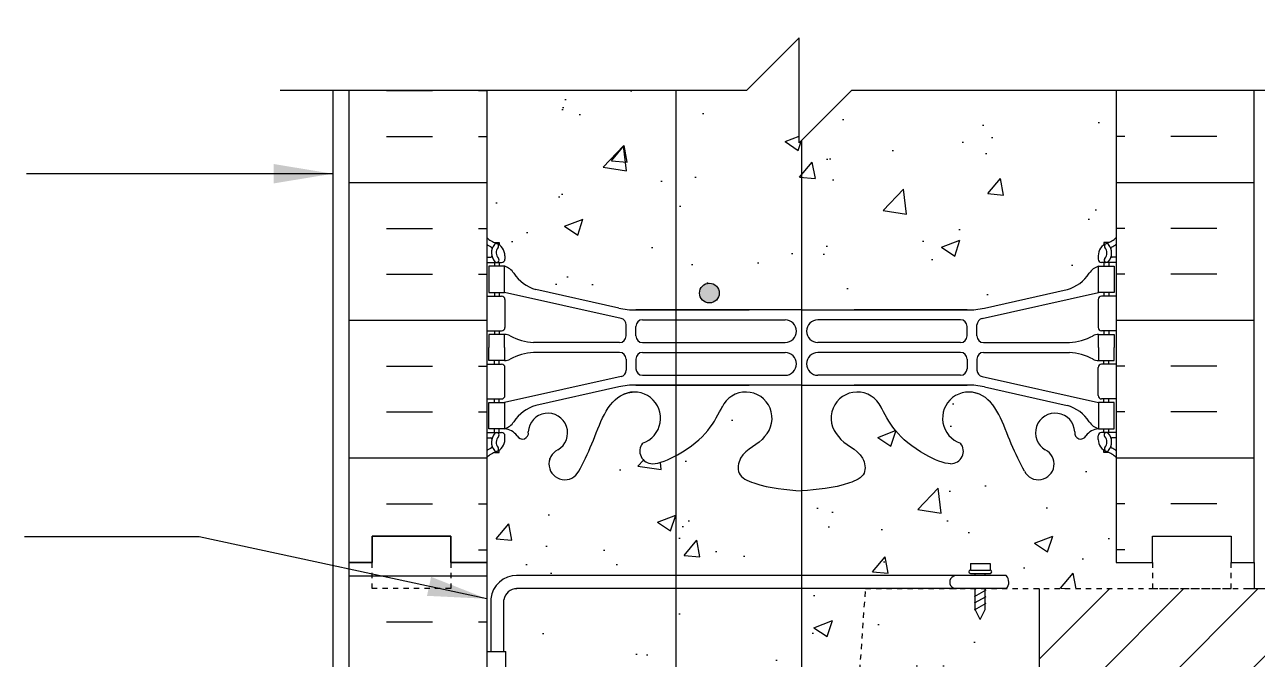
# Model space of a CAD drawing. Header units: inches. Extents: x 98 to 210, y 121 to 199.
# Drawn here: x 167.23 to 190.72, y 171 to 183.1 of the extents above; entities that cross this region are included whole.
import ezdxf

# ---------------------------------------------------------------- set-up
doc = ezdxf.new("R2010")
doc.units = ezdxf.units.IN
doc.header["$LTSCALE"] = 0.5
doc.header["$MEASUREMENT"] = 0
doc.linetypes.add('DASHED2', pattern=[0.375, 0.25, -0.125])
doc.linetypes.add('HIDDEN2', pattern=[0.1875, 0.125, -0.0625])
for name, color, linetype in [('HATCH', 12, 'Continuous'), ('Hidden2', 12, 'HIDDEN2'), ('line25', 2, 'Continuous'), ('LINE3', 3, 'Continuous'), ('LINE50', 5, 'Continuous'), ('LINE9', 9, 'Continuous'), ('TEXT', 4, 'Continuous'), ('Web_Edge', 9, 'Continuous')]:
    doc.layers.add(name, color=color, linetype=linetype)
doc.styles.add('DIM', font='romans.shx', dxfattribs={"width": 0.7})
doc.dimstyles.new('ext_12', dxfattribs={"dimscale": 12, "dimtxt": 0.09375, "dimasz": 0.09375, "dimexe": 0.09375, "dimexo": 0.0625, "dimgap": 0.0625, "dimtad": 1, "dimdec": 1, "dimzin": 3, "dimdsep": 46, "dimlunit": 4, "dimtxsty": 'DIM', "dimcen": 0.09, "dimdle": 0.09375, "dimclrt": 4, "dimadec": 0, "dimazin": 0, "dimtfac": 1, "dimtdec": 1, "dimtmove": 2, "dimatfit": 3, "dimfxl": 1, "dimfrac": 2, "dimtolj": 1, "dimtzin": 0, "dimarcsym": 0})

msp = doc.modelspace()

# ---------------------------------------------------------------- hatches: boundary and pattern name
at = {"layer": 'HATCH'}
h = msp.add_hatch(dxfattribs=at)
h.set_pattern_fill('AR-CONC', color=256, scale=0.5)
h.set_pattern_definition([(50, (0, 0), (3.5863, -0.31376), [0.375, -4.125]), (355, (0, 0), (-0.693757, 3.76096), [0.3, -3.3]), (100.4514, (0.299, -0.026), (2.892544, 3.4472), [0.3187, -3.50571]), (46.1842, (0, 1), (5.33621, -0.8276), [0.5625, -6.1875]), (96.6356, (0.4447, 0.931), (4.67331, 4.87059), [0.47805, -5.25857]), (351.1842, (0, 1), (4.67331, 4.87059), [0.45, -4.95]), (21, (0.5, 0.75), (2.984535, -2.013094), [0.375, -4.125]), (326, (0.5, 0.75), (1.216577, 3.62575), [0.3, -3.3]), (71.4514, (0.7487, 0.5822), (4.20111, 1.612656), [0.3187, -3.50571]), (37.5, (0, 0), (0.060799, 1.664469), [0, -3.26, 0, -3.35, 0, -3.3125]), (7.5, (0, 0), (1.315348, 1.972059), [0, -1.91, 0, -3.185, 0, -1.2625]), (327.5, (-1.115, 0), (2.669112, -0.1127744), [0, -1.25, 0, -3.9, 0, -5.175]), (317.5, (-1.615, 0), (2.91593, 0.500525), [0, -1.625, 0, -2.59, 0, -3.675])])
edge = h.paths.add_edge_path()
edge.add_arc((188.006, 191.926), 0.517, 86.8807, 145)
edge.add_arc((187.333, 192.047), 0.305, 35, 145)
edge.add_arc((186.89, 192.087), 0.236, 35, 145)
edge.add_arc((186.296, 191.839), 0.554, 43.7294, 118.173)
edge.add_arc((185.773, 191.839), 0.554, 61.827, 136.2706)
edge.add_arc((185.179, 192.087), 0.236, 35, 145)
edge.add_arc((184.736, 192.047), 0.305, 35, 145)
edge.add_arc((184.062, 191.926), 0.517, 35, 93.1193)
edge.add_arc((184.006, 191.926), 0.517, 86.8807, 145)
edge.add_arc((183.333, 192.047), 0.305, 35, 145)
edge.add_arc((182.89, 192.087), 0.236, 35, 145)
edge.add_arc((182.296, 191.839), 0.554, 43.7294, 118.173)
edge.add_arc((181.773, 191.839), 0.554, 61.827, 136.2706)
edge.add_arc((181.179, 192.087), 0.236, 35, 145)
edge.add_arc((180.736, 192.047), 0.305, 35, 145)
edge.add_arc((180.062, 191.926), 0.517, 35, 145)
edge.add_arc((179.498, 192.123), 0.172, 35, 145)
edge.add_arc((178.91, 191.909), 0.546, 35, 145)
edge.add_arc((178.093, 191.963), 0.451, 35, 145)
edge.add_arc((177.376, 191.98), 0.423, 35, 145)
edge.add_arc((176.92, 192.145), 0.135, 35, 145)
edge.add_arc((176.404, 191.695), 0.665, 52.4676, 123.7755)
edge.add_line((176.034, 192.248), (176.034, 190.976))
edge.add_arc((176.38, 191.337), 0.5, 226.2109, 246.4218)
edge.add_line((176.18, 190.879), (176.27, 190.879))
edge.add_line((176.27, 190.879), (176.27, 190.837))
edge.add_arc((176.13, 190.63), 0.25, 0, 55.9442, ccw=False)
edge.add_line((176.38, 190.63), (176.38, 190.563))
edge.add_arc((176.318, 190.563), 0.0625, -90, 0, ccw=False)
edge.add_line((176.318, 190.5), (176.27, 190.5))
edge.add_line((176.27, 190.5), (176.27, 190.43))
edge.add_line((176.27, 190.43), (176.375, 190.43))
edge.add_arc((176.338, 190.78), 0.352, 276.1291, 321.5331)
edge.add_arc((176.715, 190.511), 0.113, -12.1844, 154.0569, ccw=False)
edge.add_arc((177.2, 190.507), 0.375, 182.9237, 419.8675)
edge.add_arc((177.52, 191.1), 0.3, 27.597, 243.9425, ccw=False)
edge.add_spline(control_points=[(177.786, 191.239), (177.872, 191.073), (178.125, 190.582), (178.32, 189.902), (178.645, 189.771)], knot_values=[0, 0, 0, 0, 0.579211, 1.703896, 1.703896, 1.703896, 1.703896], degree=3, periodic=0)
edge.add_spline(control_points=[(178.645, 189.771), (178.695, 189.751), (178.749, 189.739), (178.806, 189.73)], knot_values=[1.703896, 1.703896, 1.703896, 1.703896, 1.875321, 1.875321, 1.875321, 1.875321], degree=3, periodic=0)
edge.add_arc((178.847, 190.229), 0.5, 265.2926, 431.7937)
edge.add_arc((179.193, 190.853), 0.242, 90, 218.2327, ccw=False)
edge.add_spline(control_points=[(179.193, 191.095), (179.314, 191.097), (180.133, 190.746), (180.379, 190.299), (180.518, 190.019)], knot_values=[0.038125, 0.038125, 0.038125, 0.038125, 0.320663, 1.237398, 1.237398, 1.237398, 1.237398], degree=3, periodic=0)
edge.add_spline(control_points=[(180.527, 190), (180.524, 190.006), (180.521, 190.012), (180.518, 190.019)], knot_values=[1.237398, 1.237398, 1.237398, 1.237398, 1.258119, 1.258119, 1.258119, 1.258119], degree=3, periodic=0)
edge.add_arc((180.972, 190.229), 0.5, 208.0183, 404.1875)
edge.add_spline(control_points=[(181.33, 190.577), (181.223, 190.74), (180.863, 190.831), (180.786, 191.326), (181.334, 191.562), (181.738, 191.591), (182.034, 191.612)], knot_values=[0.229407, 0.229407, 0.229407, 0.229407, 0.844432, 1.128849, 1.464331, 2.389004, 2.389004, 2.389004, 2.389004], degree=3, periodic=0)
edge.add_spline(control_points=[(182.034, 191.612), (182.331, 191.591), (182.734, 191.562), (183.283, 191.326), (183.206, 190.831), (182.846, 190.74), (182.738, 190.577)], knot_values=[0.229407, 0.229407, 0.229407, 0.229407, 1.15408, 1.489562, 1.773979, 2.389004, 2.389004, 2.389004, 2.389004], degree=3, periodic=0)
edge.add_arc((183.097, 190.229), 0.5, 135.8125, 331.9817)
edge.add_spline(control_points=[(183.541, 190), (183.544, 190.006), (183.548, 190.012), (183.551, 190.019)], knot_values=[1.237398, 1.237398, 1.237398, 1.237398, 1.258119, 1.258119, 1.258119, 1.258119], degree=3, periodic=0)
edge.add_spline(control_points=[(183.551, 190.019), (183.69, 190.299), (183.935, 190.746), (184.755, 191.097), (184.876, 191.095)], knot_values=[0.038125, 0.038125, 0.038125, 0.038125, 0.95486, 1.237398, 1.237398, 1.237398, 1.237398], degree=3, periodic=0)
edge.add_arc((184.876, 190.853), 0.242, -38.2327, 90, ccw=False)
edge.add_arc((185.222, 190.229), 0.5, 108.2063, 274.7074)
edge.add_spline(control_points=[(185.263, 189.73), (185.32, 189.739), (185.374, 189.751), (185.424, 189.771)], knot_values=[1.703896, 1.703896, 1.703896, 1.703896, 1.875321, 1.875321, 1.875321, 1.875321], degree=3, periodic=0)
edge.add_spline(control_points=[(185.424, 189.771), (185.749, 189.902), (185.944, 190.582), (186.197, 191.073), (186.283, 191.239)], knot_values=[0, 0, 0, 0, 1.124685, 1.703896, 1.703896, 1.703896, 1.703896], degree=3, periodic=0)
edge.add_arc((186.548, 191.1), 0.3, -63.9425, 153.0565, ccw=False)
edge.add_arc((186.868, 190.507), 0.375, 120.1325, 357.0763)
edge.add_arc((187.354, 190.511), 0.113, 25.9431, 192.1844, ccw=False)
edge.add_arc((187.731, 190.78), 0.352, 218.4669, 263.8709)
edge.add_line((187.693, 190.43), (187.798, 190.43))
edge.add_line((187.798, 190.43), (187.798, 190.5))
edge.add_line((187.798, 190.5), (187.751, 190.5))
edge.add_arc((187.751, 190.563), 0.0625, 180, 270, ccw=False)
edge.add_line((187.688, 190.563), (187.688, 190.63))
edge.add_arc((187.938, 190.63), 0.25, 124.0558, 180, ccw=False)
edge.add_line((187.798, 190.837), (187.798, 190.879))
edge.add_line((187.798, 190.879), (187.888, 190.879))
edge.add_arc((187.688, 191.337), 0.5, 293.5782, 313.7891)
edge.add_line((188.034, 190.976), (188.034, 192.442))
h.paths.add_polyline_path([(187.888, 186.881), (187.798, 186.881), (187.798, 186.923, -0.249069), (187.688, 187.13), (187.688, 187.198, -0.414214), (187.751, 187.26), (187.798, 187.26), (187.798, 187.33), (187.693, 187.33, -0.155529), (187.518, 187.464, 0.180914), (187.1, 187.776), (185.519, 188.129, 0.054974), (185.192, 188.165), (182.034, 188.165), (178.876, 188.165, 0.054974), (178.55, 188.129), (176.969, 187.776, 0.180914), (176.551, 187.464, -0.155529), (176.375, 187.33), (176.27, 187.33), (176.27, 187.26), (176.318, 187.26, -0.414214), (176.38, 187.198), (176.38, 187.13, -0.249069), (176.27, 186.923), (176.27, 186.881), (176.18, 186.881, 0.088416), (176.034, 186.784), (176.034, 184.351), (180.99, 184.351), (181.99, 185.351), (181.99, 183.351), (182.99, 184.351), (188.034, 184.351), (188.034, 186.784, 0.088416)])
h.paths.add_polyline_path([(188.034, 181.851), (182.99, 181.851), (181.99, 180.851), (181.99, 182.851), (180.99, 181.851), (176.034, 181.851), (176.034, 179.044, 0.088416), (176.18, 178.946), (176.27, 178.946), (176.27, 178.905, -0.249069), (176.38, 178.697), (176.38, 178.63, -0.414214), (176.318, 178.567), (176.27, 178.567), (176.27, 178.497), (176.375, 178.497, -0.155529), (176.551, 178.363, 0.180914), (176.969, 178.052), (178.55, 177.699, 0.054974), (178.876, 177.663), (182.034, 177.663), (185.192, 177.663, 0.054974), (185.519, 177.699), (187.1, 178.052, 0.180914), (187.518, 178.363, -0.155529), (187.693, 178.497), (187.798, 178.497), (187.798, 178.567), (187.751, 178.567, -0.414214), (187.688, 178.63), (187.688, 178.697, -0.249069), (187.798, 178.905), (187.798, 178.946), (187.888, 178.946, 0.088416), (188.034, 179.044)])
edge = h.paths.add_edge_path()
edge.add_arc((187.688, 174.49), 0.5, 46.2109, 66.4218)
edge.add_line((187.888, 174.949), (187.798, 174.949))
edge.add_line((187.798, 174.949), (187.798, 174.99))
edge.add_arc((187.938, 175.197), 0.25, 180, 235.9442, ccw=False)
edge.add_line((187.688, 175.197), (187.688, 175.265))
edge.add_arc((187.751, 175.265), 0.0625, 90, 180, ccw=False)
edge.add_line((187.751, 175.327), (187.798, 175.327))
edge.add_line((187.798, 175.327), (187.798, 175.397))
edge.add_line((187.798, 175.397), (187.693, 175.397))
edge.add_arc((187.731, 175.048), 0.352, 96.1291, 141.5331)
edge.add_arc((187.354, 175.316), 0.113, 167.8156, 334.0569, ccw=False)
edge.add_arc((186.868, 175.321), 0.375, 2.9237, 239.8675)
edge.add_arc((186.548, 174.727), 0.3, -152.403, 63.9425, ccw=False)
edge.add_spline(control_points=[(186.283, 174.588), (186.197, 174.755), (185.944, 175.245), (185.749, 175.926), (185.424, 176.057)], knot_values=[0, 0, 0, 0, 0.579211, 1.703896, 1.703896, 1.703896, 1.703896], degree=3, periodic=0)
edge.add_spline(control_points=[(185.424, 176.057), (185.374, 176.076), (185.32, 176.089), (185.263, 176.097)], knot_values=[1.703896, 1.703896, 1.703896, 1.703896, 1.875321, 1.875321, 1.875321, 1.875321], degree=3, periodic=0)
edge.add_arc((185.222, 175.599), 0.5, 85.2926, 251.7937)
edge.add_arc((184.876, 174.974), 0.242, -90, 38.2327, ccw=False)
edge.add_spline(control_points=[(184.876, 174.732), (184.755, 174.73), (183.935, 175.082), (183.69, 175.529), (183.551, 175.809)], knot_values=[0.038125, 0.038125, 0.038125, 0.038125, 0.320663, 1.237398, 1.237398, 1.237398, 1.237398], degree=3, periodic=0)
edge.add_arc((183.097, 175.599), 0.5, 24.819, 224.1875)
edge.add_spline(control_points=[(182.738, 175.251), (182.846, 175.088), (183.206, 174.997), (183.283, 174.501), (182.734, 174.266), (182.331, 174.237), (182.034, 174.216)], knot_values=[0.229407, 0.229407, 0.229407, 0.229407, 0.844432, 1.128849, 1.464331, 2.389004, 2.389004, 2.389004, 2.389004], degree=3, periodic=0)
edge.add_spline(control_points=[(182.034, 174.216), (181.738, 174.237), (181.334, 174.266), (180.786, 174.501), (180.863, 174.997), (181.223, 175.088), (181.33, 175.251)], knot_values=[0.229407, 0.229407, 0.229407, 0.229407, 1.15408, 1.489562, 1.773979, 2.389004, 2.389004, 2.389004, 2.389004], degree=3, periodic=0)
edge.add_arc((180.972, 175.599), 0.5, 315.8125, 515.181)
edge.add_spline(control_points=[(180.518, 175.809), (180.379, 175.529), (180.133, 175.082), (179.314, 174.73), (179.193, 174.732)], knot_values=[0.038125, 0.038125, 0.038125, 0.038125, 0.95486, 1.237398, 1.237398, 1.237398, 1.237398], degree=3, periodic=0)
edge.add_arc((179.193, 174.974), 0.242, 141.7673, 270, ccw=False)
edge.add_arc((178.847, 175.599), 0.5, 288.2063, 454.7074)
edge.add_spline(control_points=[(178.806, 176.097), (178.749, 176.089), (178.695, 176.076), (178.645, 176.057)], knot_values=[1.703896, 1.703896, 1.703896, 1.703896, 1.875321, 1.875321, 1.875321, 1.875321], degree=3, periodic=0)
edge.add_spline(control_points=[(178.645, 176.057), (178.32, 175.926), (178.125, 175.245), (177.872, 174.755), (177.786, 174.588)], knot_values=[0, 0, 0, 0, 1.124685, 1.703896, 1.703896, 1.703896, 1.703896], degree=3, periodic=0)
edge.add_arc((177.52, 174.727), 0.3, 116.0575, 333.0375, ccw=False)
edge.add_arc((177.2, 175.321), 0.375, 300.1325, 537.0763)
edge.add_arc((176.715, 175.316), 0.113, -154.0569, 12.1844, ccw=False)
edge.add_arc((176.338, 175.048), 0.352, 38.4669, 83.8709)
edge.add_line((176.375, 175.397), (176.27, 175.397))
edge.add_line((176.27, 175.397), (176.27, 175.327))
edge.add_line((176.27, 175.327), (176.318, 175.327))
edge.add_arc((176.318, 175.265), 0.0625, 0, 90, ccw=False)
edge.add_line((176.38, 175.265), (176.38, 175.197))
edge.add_arc((176.13, 175.197), 0.25, 304.0558, 360, ccw=False)
edge.add_line((176.27, 174.99), (176.27, 174.949))
edge.add_line((176.27, 174.949), (176.18, 174.949))
edge.add_arc((176.38, 174.49), 0.5, 113.5782, 133.7891)
edge.add_line((176.034, 174.851), (176.034, 172.851))
edge.add_line((176.034, 172.851), (176.034, 171.156))
edge.add_line((176.034, 171.156), (176.11, 171.156))
edge.add_line((176.11, 171.156), (176.11, 172.158))
edge.add_arc((176.606, 172.102), 0.499, 90.4562, 173.5797, ccw=False)
edge.add_line((176.602, 172.601), (185.346, 172.601))
edge.add_line((185.346, 172.601), (185.346, 172.641))
edge.add_line((185.346, 172.641), (185.252, 172.641))
edge.add_arc((185.252, 172.673), 0.0312, 90, 270, ccw=False)
edge.add_line((185.252, 172.704), (185.252, 172.829))
edge.add_line((185.252, 172.829), (185.627, 172.829))
edge.add_line((185.627, 172.829), (185.627, 172.704))
edge.add_arc((185.627, 172.673), 0.0312, -90, 90, ccw=False)
edge.add_line((185.627, 172.641), (185.533, 172.641))
edge.add_line((185.533, 172.641), (185.533, 172.601))
edge.add_line((185.533, 172.601), (185.936, 172.601))
edge.add_arc((185.799, 172.475), 0.186, -41.8195, 42.6425, ccw=False)
edge.add_line((185.938, 172.351), (188.722, 172.351))
edge.add_line((188.722, 172.351), (188.722, 172.851))
edge.add_line((188.722, 172.851), (188.034, 172.851))
edge.add_line((188.034, 172.851), (188.034, 174.851))
h.paths.add_polyline_path([(183.255, 172.351), (176.603, 172.351, 0.366745), (176.36, 172.14), (176.36, 171.156), (176.399, 171.156), (176.399, 169.956), (176.034, 169.956), (176.034, 169.206), (176.399, 169.206), (176.399, 168.006), (176.034, 168.006), (176.034, 167.256), (176.399, 167.256), (176.399, 166.056), (176.034, 166.056), (176.034, 165.306), (176.399, 165.306), (176.399, 164.384, -0.044691), (176.427, 164.351, -0.520567), (176.588, 164.351, -0.520567), (176.809, 164.351, -0.520567), (177.089, 164.351, -0.520567), (177.276, 164.351, -0.520567), (177.503, 164.351, -0.507124), (177.722, 164.351, -0.498871), (177.842, 164.337, -0.520567), (178.046, 164.337, -0.520567), (178.253, 164.337, -0.520567), (178.391, 164.337, -0.520567), (178.529, 164.337, -0.520567), (178.927, 164.337, -0.520567), (179.088, 164.337, -0.520567), (179.309, 164.337, -0.520567), (179.589, 164.337, -0.520567), (179.776, 164.337, -0.520567), (180.003, 164.337, -0.507124), (180.222, 164.337, -0.507124), (180.441, 164.337, -0.520567), (180.668, 164.337, -0.520567), (180.855, 164.337, -0.520567), (181.135, 164.337, -0.520567), (181.356, 164.337, -0.520567), (181.516, 164.337, -0.520567), (181.915, 164.337, -0.520567), (182.053, 164.337, -0.520567), (182.191, 164.337, -0.520567), (182.398, 164.337, -0.520567), (182.602, 164.337, -0.172189), (182.64, 164.37, -0.797051), (182.722, 164.726), (182.886, 167.07), (183.011, 168.857, 0.932515), (183.063, 169.603)])
h.paths.add_polyline_path([(186.562, 170.851), (186.562, 172.351), (185.533, 172.351), (185.533, 171.954), (185.439, 171.766), (185.346, 171.954), (185.346, 172.351), (183.255, 172.351), (183.063, 169.603, -0.932515), (183.011, 168.857), (182.886, 167.07), (184.331, 167.222, -0.559194)])
h.paths.add_polyline_path([(186.562, 170.851, 0.559194), (184.331, 167.222, 1.788289)])
h.paths.add_polyline_path([(188.034, 148.659, 0.088416), (187.888, 148.756), (187.798, 148.756), (187.798, 148.798, -0.249069), (187.688, 149.005), (187.688, 149.073, -0.414214), (187.751, 149.135), (187.798, 149.135), (187.798, 149.205), (187.693, 149.205, -0.168672), (187.507, 149.355, 0.17445), (187.1, 149.651), (185.519, 150.004, 0.054974), (185.192, 150.04), (182.034, 150.04), (178.876, 150.04, 0.054974), (178.55, 150.004), (176.969, 149.651, 0.17445), (176.561, 149.355, -0.168672), (176.375, 149.205), (176.27, 149.205), (176.27, 149.135), (176.318, 149.135, -0.414214), (176.38, 149.073), (176.38, 149.005, -0.249069), (176.27, 148.798), (176.27, 148.756), (176.18, 148.756, 0.088416), (176.034, 148.659), (176.034, 145.854), (180.691, 145.854), (181.691, 146.854), (181.691, 145.854), (181.691, 144.854), (182.691, 145.854), (188.034, 145.854)])
h = msp.add_hatch(dxfattribs=at)
h.set_pattern_fill('INSUL', color=256, scale=7, style=0)
h.set_pattern_definition([(0, (-2750.1272, -224.1582), (0, 2.625), []), (0, (-2750.1272, -223.2832), (0, 2.625), [0.875, -0.875]), (0, (-2750.1272, -222.4082), (0, 2.625), [0.875, -0.875])])
h.paths.add_polyline_path([(176.034, 181.851), (173.409, 181.851), (173.409, 172.851), (173.847, 172.851), (173.847, 173.351), (175.347, 173.351), (175.347, 172.851), (176.034, 172.851)])
h = msp.add_hatch(dxfattribs=at)
h.set_pattern_fill('INSUL', color=256, scale=7, style=0)
h.set_pattern_definition([(180, (3114.196, -224.1582), (0, 2.625), []), (180, (3114.196, -223.2832), (0, 2.625), [0.875, -0.875]), (180, (3114.196, -222.4082), (0, 2.625), [0.875, -0.875])])
h.paths.add_polyline_path([(190.659, 181.851), (188.034, 181.851), (188.034, 172.851), (188.722, 172.851), (188.722, 173.351), (190.222, 173.351), (190.222, 172.851), (190.659, 172.851)])
h = msp.add_hatch(dxfattribs=at)
h.set_pattern_fill('AR-CONC', color=256, scale=0.5, style=0)
h.paths.add_polyline_path([(178.234, 177.332), (178.234, 177.437), (178.234, 177.46, 0.414214), (177.734, 177.96), (177.159, 177.96, 0.414214), (176.534, 177.335), (176.534, 176.808, 0.549071), (177.068, 176.469), (177.946, 176.88, 0.291097)])
h = msp.add_hatch(dxfattribs=at)
h.set_pattern_fill('INSUL', color=256, scale=7, style=0)
h.set_pattern_definition([(0, (-2750.1272, -242.1582), (0, 2.625), []), (0, (-2750.1272, -241.2832), (0, 2.625), [0.875, -0.875]), (0, (-2750.1272, -240.4082), (0, 2.625), [0.875, -0.875])])
h.paths.add_polyline_path([(173.409, 154.851), (173.847, 154.851), (173.847, 155.351), (175.347, 155.351), (175.347, 154.851), (176.034, 154.851), (176.034, 172.851), (175.347, 172.851), (175.347, 173.351), (173.847, 173.351), (173.847, 172.851), (173.409, 172.851)])
h = msp.add_hatch(dxfattribs=at)
h.set_pattern_fill('ANSI31', color=256, scale=8, style=0)
h.paths.add_polyline_path([(192.562, 172.351), (190.562, 172.351), (186.562, 172.351), (186.562, 170.851, -1.788289), (184.331, 167.222), (182.886, 167.07), (182.722, 164.726, 1), (182.722, 164.351), (209.299, 164.351), (209.299, 169.812), (210.299, 170.812), (209.299, 170.812), (208.299, 170.812), (209.299, 171.812), (209.299, 172.351)])
h.paths.add_polyline_path([(202.062, 168.351, -1), (197.062, 168.351, -1)], flags=16)
h.paths.add_polyline_path([(208.562, 168.351, -1), (203.562, 168.351, -1)], flags=16)
h.paths.add_polyline_path([(195.562, 168.351, -1), (190.562, 168.351, -1)], flags=16)
at = {"layer": 'LINE3'}
h = msp.add_hatch(color=256, dxfattribs=at)
h.paths.add_polyline_path([(180.463, 178.02, 0.831395), (180.094, 178.02)])
h.paths.add_polyline_path([(180.466, 177.985, 0.045935), (180.463, 178.02), (180.094, 178.02, 0.045935), (180.091, 177.985, 1)])

# ---------------------------------------------------------------- linework, layer by layer
at = {"layer": 'Hidden2'}
for p, q in [((183.063, 169.603), (183.255, 172.351)), ((183.255, 172.351), (190.562, 172.351))]:
    msp.add_line(p, q, dxfattribs=at)
at = {"layer": 'line25'}
for p, q in [((176.034, 181.851), (176.034, 172.851)), ((188.034, 181.851), (188.034, 172.851)), ((176.034, 172.851), (176.034, 171.156)), ((190.659, 172.851), (190.659, 172.351)), ((186.562, 172.351), (186.562, 170.851)), ((190.562, 172.351), (192.562, 172.351)), ((176.034, 171.156), (176.034, 154.851)), ((176.034, 171.156), (176.399, 171.156)), ((176.399, 169.956), (176.399, 171.156))]:
    msp.add_line(p, q, dxfattribs=at)
at = {"layer": 'LINE3'}
for p, q in [((179.639, 181.851), (179.639, 145.854)), ((182.034, 180.895), (182.034, 164.357))]:
    msp.add_line(p, q, dxfattribs=at)
msp.add_circle((180.278, 177.985), 0.188, dxfattribs=at)
at = {"layer": 'LINE50'}
for p, q in [((173.409, 172.851), (173.409, 181.851)), ((173.409, 154.851), (173.409, 172.851))]:
    msp.add_line(p, q, dxfattribs=at)
for points in [[(188.034, 172.851), (188.722, 172.851), (188.722, 173.351), (190.222, 173.351), (190.222, 172.851), (190.659, 172.851), (190.659, 181.851)], [(176.034, 172.851), (175.347, 172.851), (175.347, 173.351), (173.847, 173.351), (173.847, 172.851), (173.409, 172.851)], [(173.409, 172.851), (173.847, 172.851), (173.847, 173.351), (175.347, 173.351), (175.347, 172.851), (176.034, 172.851)]]:
    msp.add_lwpolyline(points, dxfattribs=at)
at = {"layer": 'LINE9'}
for p, q in [((180.99, 181.851), (181.99, 182.851)), ((181.99, 180.851), (181.99, 182.851)), ((172.097, 181.851), (180.99, 181.851)), ((173.097, 181.851), (173.097, 145.854)), ((182.99, 181.851), (181.99, 180.851)), ((182.99, 181.851), (191.884, 181.851)), ((185.252, 172.829), (185.252, 172.704)), ((185.252, 172.829), (185.627, 172.829)), ((185.252, 172.704), (185.627, 172.704)), ((185.627, 172.829), (185.627, 172.704)), ((185.936, 172.601), (176.602, 172.601)), ((185.252, 172.641), (185.627, 172.641)), ((185.252, 172.641), (185.627, 172.641)), ((185.346, 172.601), (185.346, 172.641)), ((185.533, 172.601), (185.533, 172.641)), ((185.938, 172.351), (176.603, 172.351)), ((185.332, 172.336), (185.357, 172.351)), ((185.332, 172.203), (185.55, 172.329)), ((185.346, 171.954), (185.346, 172.351)), ((185.533, 171.954), (185.533, 172.351)), ((176.11, 172.158), (176.11, 171.156)), ((176.36, 171.156), (176.36, 172.14)), ((185.332, 172.078), (185.55, 172.204)), ((185.332, 171.945), (185.55, 172.072)), ((185.439, 171.766), (185.346, 171.954)), ((185.439, 171.766), (185.533, 171.954))]:
    msp.add_line(p, q, dxfattribs=at)
at = {"layer": 'LINE9', "linetype": 'DASHED2', "ltscale": 0.15}
for points in [[(175.347, 172.851), (175.347, 172.851), (175.347, 172.351), (173.847, 172.351), (173.847, 172.851), (173.847, 172.851)], [(175.347, 172.851), (175.347, 172.851), (175.347, 172.351), (173.847, 172.351), (173.847, 172.851), (173.847, 172.851)], [(188.722, 172.851), (188.722, 172.851), (188.722, 172.351), (190.222, 172.351), (190.222, 172.851), (190.222, 172.851)]]:
    msp.add_lwpolyline(points, dxfattribs=at)
at = {"layer": 'LINE9'}
for centre, radius, start, end in [((185.252, 172.673), 0.0312, 90, 270), ((185.627, 172.673), 0.0312, 270, 90), ((176.606, 172.102), 0.499, 89.3543, 173.5797), ((184.984, 172.476), 0.125, 89.3947, 270.6053), ((185.799, 172.475), 0.186, 318.1805, 42.6425), ((176.606, 172.102), 0.249, 89.3543, 171.2068)]:
    msp.add_arc(centre, radius, start, end, dxfattribs=at)
at = {"layer": 'Web_Edge'}
for p, q in [((176.18, 178.946), (176.27, 178.946)), ((176.27, 178.946), (176.27, 178.905)), ((187.888, 178.946), (187.798, 178.946)), ((187.798, 178.946), (187.798, 178.905)), ((176.034, 178.667), (176.112, 178.667)), ((176.38, 178.697), (176.38, 178.63)), ((187.688, 178.697), (187.688, 178.63)), ((188.034, 178.667), (187.956, 178.667)), ((176.034, 178.567), (176.318, 178.567)), ((176.18, 178.567), (176.18, 178.497)), ((176.27, 178.567), (176.27, 178.497)), ((188.034, 178.567), (187.751, 178.567)), ((187.798, 178.567), (187.798, 178.497)), ((187.888, 178.567), (187.888, 178.497)), ((176.034, 177.927), (176.318, 177.927)), ((176.18, 177.997), (176.18, 177.927)), ((176.27, 177.997), (176.27, 177.927)), ((178.593, 177.501), (176.375, 177.997)), ((176.38, 177.865), (176.38, 177.33)), ((178.55, 177.699), (176.969, 178.052)), ((185.476, 177.501), (187.693, 177.997)), ((185.519, 177.699), (187.1, 178.052)), ((187.688, 177.865), (187.688, 177.33)), ((188.034, 177.927), (187.751, 177.927)), ((187.798, 177.997), (187.798, 177.927)), ((187.888, 177.997), (187.888, 177.927)), ((178.876, 177.663), (181.034, 177.663)), ((182.034, 177.663), (178.876, 177.663)), ((182.034, 177.663), (185.192, 177.663)), ((185.192, 177.663), (183.034, 177.663)), ((179.003, 177.476), (181.722, 177.476)), ((185.066, 177.476), (182.346, 177.476)), ((176.034, 177.267), (176.318, 177.267)), ((176.18, 177.267), (176.18, 177.197)), ((176.27, 177.267), (176.27, 177.197)), ((178.691, 177.167), (178.691, 177.379)), ((178.878, 177.167), (178.878, 177.351)), ((185.191, 177.167), (185.191, 177.351)), ((185.378, 177.167), (185.378, 177.379)), ((188.034, 177.267), (187.751, 177.267)), ((187.798, 177.267), (187.798, 177.197)), ((187.888, 177.267), (187.888, 177.197)), ((178.566, 177.042), (176.928, 177.042)), ((179.003, 177.042), (181.722, 177.042)), ((185.066, 177.042), (182.346, 177.042)), ((185.503, 177.042), (187.141, 177.042)), ((176.18, 176.627), (176.18, 176.697)), ((176.27, 176.627), (176.27, 176.697)), ((178.566, 176.853), (176.928, 176.853)), ((178.691, 176.728), (178.691, 176.516)), ((178.878, 176.728), (178.878, 176.544)), ((179.003, 176.853), (181.722, 176.853)), ((185.066, 176.853), (182.346, 176.853)), ((185.191, 176.728), (185.191, 176.544)), ((185.378, 176.728), (185.378, 176.516)), ((185.503, 176.853), (187.141, 176.853)), ((187.798, 176.627), (187.798, 176.697)), ((187.888, 176.627), (187.888, 176.697)), ((176.034, 176.627), (176.318, 176.627)), ((176.38, 176.03), (176.38, 176.565)), ((187.688, 176.03), (187.688, 176.565)), ((188.034, 176.627), (187.751, 176.627)), ((178.593, 176.394), (176.375, 175.897)), ((178.876, 176.232), (181.034, 176.232)), ((182.034, 176.232), (178.876, 176.232)), ((179.003, 176.419), (181.722, 176.419)), ((182.034, 176.232), (185.192, 176.232)), ((185.066, 176.419), (182.346, 176.419)), ((185.192, 176.232), (183.034, 176.232)), ((185.476, 176.394), (187.693, 175.897)), ((178.55, 176.196), (176.969, 175.843)), ((185.519, 176.196), (187.1, 175.843)), ((176.034, 175.967), (176.318, 175.967)), ((176.18, 175.897), (176.18, 175.967)), ((176.27, 175.897), (176.27, 175.967)), ((188.034, 175.967), (187.751, 175.967)), ((187.798, 175.897), (187.798, 175.967)), ((187.888, 175.897), (187.888, 175.967)), ((176.034, 175.327), (176.318, 175.327)), ((176.18, 175.327), (176.18, 175.397)), ((176.27, 175.327), (176.27, 175.397)), ((188.034, 175.327), (187.751, 175.327)), ((187.798, 175.327), (187.798, 175.397)), ((187.888, 175.327), (187.888, 175.397)), ((176.034, 175.227), (176.112, 175.227)), ((176.38, 175.197), (176.38, 175.265)), ((187.688, 175.197), (187.688, 175.265)), ((188.034, 175.227), (187.956, 175.227)), ((176.18, 174.949), (176.27, 174.949)), ((176.27, 174.949), (176.27, 174.99)), ((187.798, 174.949), (187.798, 174.99)), ((187.888, 174.949), (187.798, 174.949))]:
    msp.add_line(p, q, dxfattribs=at)
for points in [[(176.075, 177.997), (176.375, 177.997), (176.375, 178.497), (176.075, 178.497)], [(187.993, 177.997), (187.693, 177.997), (187.693, 178.497), (187.993, 178.497)], [(176.075, 175.897), (176.375, 175.897), (176.375, 175.397), (176.075, 175.397)], [(187.993, 175.897), (187.693, 175.897), (187.693, 175.397), (187.993, 175.397)]]:
    msp.add_lwpolyline(points, close=True, dxfattribs=at)
for points in [[(176.375, 176.947), (176.375, 177.197), (176.075, 177.197), (176.075, 176.947)], [(187.693, 176.947), (187.693, 177.197), (187.993, 177.197), (187.993, 176.947)], [(176.375, 176.947), (176.375, 176.697), (176.075, 176.697), (176.075, 176.947)], [(187.693, 176.947), (187.693, 176.697), (187.993, 176.697), (187.993, 176.947)]]:
    msp.add_lwpolyline(points, dxfattribs=at)
for centre, radius, start, end in [((176.38, 179.405), 0.5, 226.2109, 250.5288), ((187.688, 179.405), 0.5, 289.4712, 313.7891), ((176.38, 179.405), 0.6, 234.7832, 245.0748), ((176.374, 178.752), 0.25, 140.1145, 222.4609), ((176.118, 178.842), 0.021, 343.464, 63.9957), ((176.216, 178.883), 0.045, 321.448, 139.1879), ((176.13, 178.697), 0.25, 0, 70.5288), ((176.374, 178.752), 0.16, 140.0001, 222.4609), ((187.938, 178.697), 0.25, 109.4712, 180), ((187.852, 178.883), 0.045, 40.8121, 218.552), ((187.695, 178.752), 0.16, 317.5391, 39.9999), ((187.695, 178.752), 0.25, 317.5391, 39.8855), ((187.95, 178.842), 0.021, 116.0043, 196.536), ((187.688, 179.405), 0.6, 294.9252, 305.2168), ((176.112, 178.687), 0.0196, 269.4032, 15.4901), ((176.223, 178.614), 0.045, 222.4609, 42.4609), ((176.318, 178.63), 0.0625, 270, 0), ((187.751, 178.63), 0.0625, 180, 270), ((187.846, 178.614), 0.045, 137.5391, 317.5391), ((187.956, 178.687), 0.0196, 164.5099, 270.5968), ((176.253, 178.155), 0.364, 34.9775, 70.3387), ((177.176, 178.766), 0.743, 212.7919, 253.8107), ((186.893, 178.766), 0.743, 286.1893, 327.2081), ((187.816, 178.155), 0.364, 109.6613, 145.0225), ((176.318, 177.865), 0.0625, 0, 90), ((187.751, 177.865), 0.0625, 90, 180), ((178.876, 179.163), 1.5, 257.4135, 270), ((185.192, 179.163), 1.5, 270, 282.5865), ((178.566, 177.379), 0.125, 0, 77.3767), ((179.003, 177.351), 0.125, 90, 180), ((181.722, 177.259), 0.217, 270, 90), ((182.346, 177.259), 0.217, 90, 270), ((185.066, 177.351), 0.125, 0, 90), ((185.503, 177.379), 0.125, 102.6233, 180), ((176.318, 177.33), 0.0625, 270, 0), ((176.371, 176.979), 0.219, 60.4937, 88.92), ((177.017, 178.208), 1.17, 242.6365, 265.6505), ((178.566, 177.167), 0.125, 270, 0), ((179.003, 177.167), 0.125, 180, 270), ((185.066, 177.167), 0.125, 270, 360), ((185.503, 177.167), 0.125, 180, 270), ((187.052, 178.208), 1.17, 274.3495, 297.3635), ((187.697, 176.979), 0.219, 91.08, 119.5063), ((187.751, 177.33), 0.0625, 180, 270), ((176.371, 176.916), 0.219, 271.08, 299.5063), ((177.017, 175.687), 1.17, 94.3495, 117.3635), ((178.566, 176.728), 0.125, 0, 90), ((179.003, 176.728), 0.125, 90, 180), ((181.722, 176.636), 0.217, 270, 90), ((182.346, 176.636), 0.217, 90, 270), ((185.066, 176.728), 0.125, 0, 90), ((185.503, 176.728), 0.125, 90, 180), ((187.052, 175.687), 1.17, 62.6365, 85.6505), ((187.697, 176.916), 0.219, 240.4937, 268.92), ((176.318, 176.565), 0.0625, 0, 90), ((178.566, 176.516), 0.125, 282.6233, 0), ((179.003, 176.544), 0.125, 180, 270), ((185.066, 176.544), 0.125, 270, 0), ((185.503, 176.516), 0.125, 180, 257.3767), ((187.751, 176.565), 0.0625, 90, 180), ((178.876, 174.732), 1.5, 90, 102.5865), ((185.192, 174.732), 1.5, 77.4135, 90), ((176.318, 176.03), 0.0625, 270, 0), ((178.847, 175.599), 0.5, 288.2063, 113.7861), ((180.972, 175.599), 0.5, 315.8125, 155.181), ((183.097, 175.599), 0.5, 24.819, 224.1875), ((185.222, 175.599), 0.5, 66.2139, 251.7937), ((187.751, 176.03), 0.0625, 180, 270), ((177.176, 175.129), 0.743, 106.1893, 147.2081), ((186.893, 175.129), 0.743, 32.7919, 73.8107), ((176.253, 175.74), 0.364, 289.6613, 325.0225), ((177.2, 175.321), 0.375, 300.1325, 177.0763), ((186.868, 175.321), 0.375, 2.9237, 239.8675), ((187.816, 175.74), 0.364, 214.9775, 250.3387), ((176.374, 175.143), 0.25, 137.5391, 219.8855), ((176.223, 175.281), 0.045, 317.5391, 137.5391), ((176.318, 175.265), 0.0625, 360, 90), ((176.338, 175.048), 0.352, 38.4669, 83.8709), ((176.715, 175.316), 0.113, 205.9431, 12.1844), ((187.354, 175.316), 0.113, 167.8156, 334.0569), ((187.731, 175.048), 0.352, 96.1291, 141.5331), ((187.751, 175.265), 0.0625, 90, 180), ((187.846, 175.281), 0.045, 42.4609, 222.4609), ((187.695, 175.143), 0.25, 320.1145, 42.4609), ((176.112, 175.208), 0.0196, 344.5099, 90.5968), ((176.118, 175.053), 0.021, 296.0043, 16.536), ((176.374, 175.143), 0.16, 137.5391, 219.9999), ((176.13, 175.197), 0.25, 289.4712, 360), ((179.193, 174.974), 0.242, 141.7673, 270), ((184.876, 174.974), 0.242, 270, 38.2327), ((187.938, 175.197), 0.25, 180, 250.5288), ((187.695, 175.143), 0.16, 320.0001, 42.4609), ((187.95, 175.053), 0.021, 163.464, 243.9957), ((187.956, 175.208), 0.0196, 89.4032, 195.4901), ((176.38, 174.49), 0.6, 114.9252, 125.2168), ((176.38, 174.49), 0.5, 109.4712, 133.7891), ((176.216, 175.012), 0.045, 220.8121, 38.552), ((177.52, 174.727), 0.3, 116.0575, 332.403), ((186.548, 174.727), 0.3, 207.597, 63.9425), ((187.852, 175.012), 0.045, 141.448, 319.1879), ((187.688, 174.49), 0.5, 46.2109, 70.5288), ((187.688, 174.49), 0.6, 54.7832, 65.0748)]:
    msp.add_arc(centre, radius, start, end, dxfattribs=at)
for points in [[(178.878, 177.172), (178.878, 177.346)], [(185.191, 177.172), (185.191, 177.346)], [(178.878, 176.723), (178.878, 176.549)], [(185.191, 176.723), (185.191, 176.549)]]:
    msp.add_open_spline(points, degree=1, dxfattribs=at)
for points, knots in [([(177.786, 174.588), (177.872, 174.755), (178.125, 175.245), (178.339, 175.995), (178.749, 176.089), (178.806, 176.097)], [0, 0, 0, 0, 0.579211, 1.703896, 1.875321, 1.875321, 1.875321, 1.875321]), ([(186.283, 174.588), (186.197, 174.755), (185.944, 175.245), (185.73, 175.995), (185.32, 176.089), (185.263, 176.097)], [0, 0, 0, 0, 0.579211, 1.703896, 1.875321, 1.875321, 1.875321, 1.875321]), ([(179.193, 174.732), (179.314, 174.73), (180.148, 175.088), (180.387, 175.544), (180.527, 175.828)], [0.038125, 0.038125, 0.038125, 0.038125, 0.320663, 1.258119, 1.258119, 1.258119, 1.258119]), ([(184.876, 174.732), (184.755, 174.73), (183.921, 175.088), (183.682, 175.544), (183.541, 175.828)], [0.038125, 0.038125, 0.038125, 0.038125, 0.320663, 1.258119, 1.258119, 1.258119, 1.258119]), ([(181.33, 175.251), (181.223, 175.088), (180.863, 174.997), (180.786, 174.501), (181.334, 174.266), (181.738, 174.237), (182.034, 174.216)], [0.229407, 0.229407, 0.229407, 0.229407, 0.844432, 1.128849, 1.464331, 2.389004, 2.389004, 2.389004, 2.389004]), ([(182.738, 175.251), (182.846, 175.088), (183.206, 174.997), (183.283, 174.501), (182.734, 174.266), (182.331, 174.237), (182.034, 174.216)], [0.229407, 0.229407, 0.229407, 0.229407, 0.844432, 1.128849, 1.464331, 2.389004, 2.389004, 2.389004, 2.389004])]:
    msp.add_open_spline(points, degree=3, knots=knots, dxfattribs=at)

# ---------------------------------------------------------------- leaders
at = {"layer": 'TEXT'}
for points, override in [([(173.097, 180.26), (167.262, 180.26)], {"dimgap": 0.0625, "dimtad": 0}), ([(176.034, 172.158), (170.555, 173.34), (167.226, 173.34)], {"dimtad": 0})]:
    msp.add_leader(points, dimstyle='ext_12', override=override, dxfattribs=at)

doc.saveas('drawing.dxf')
